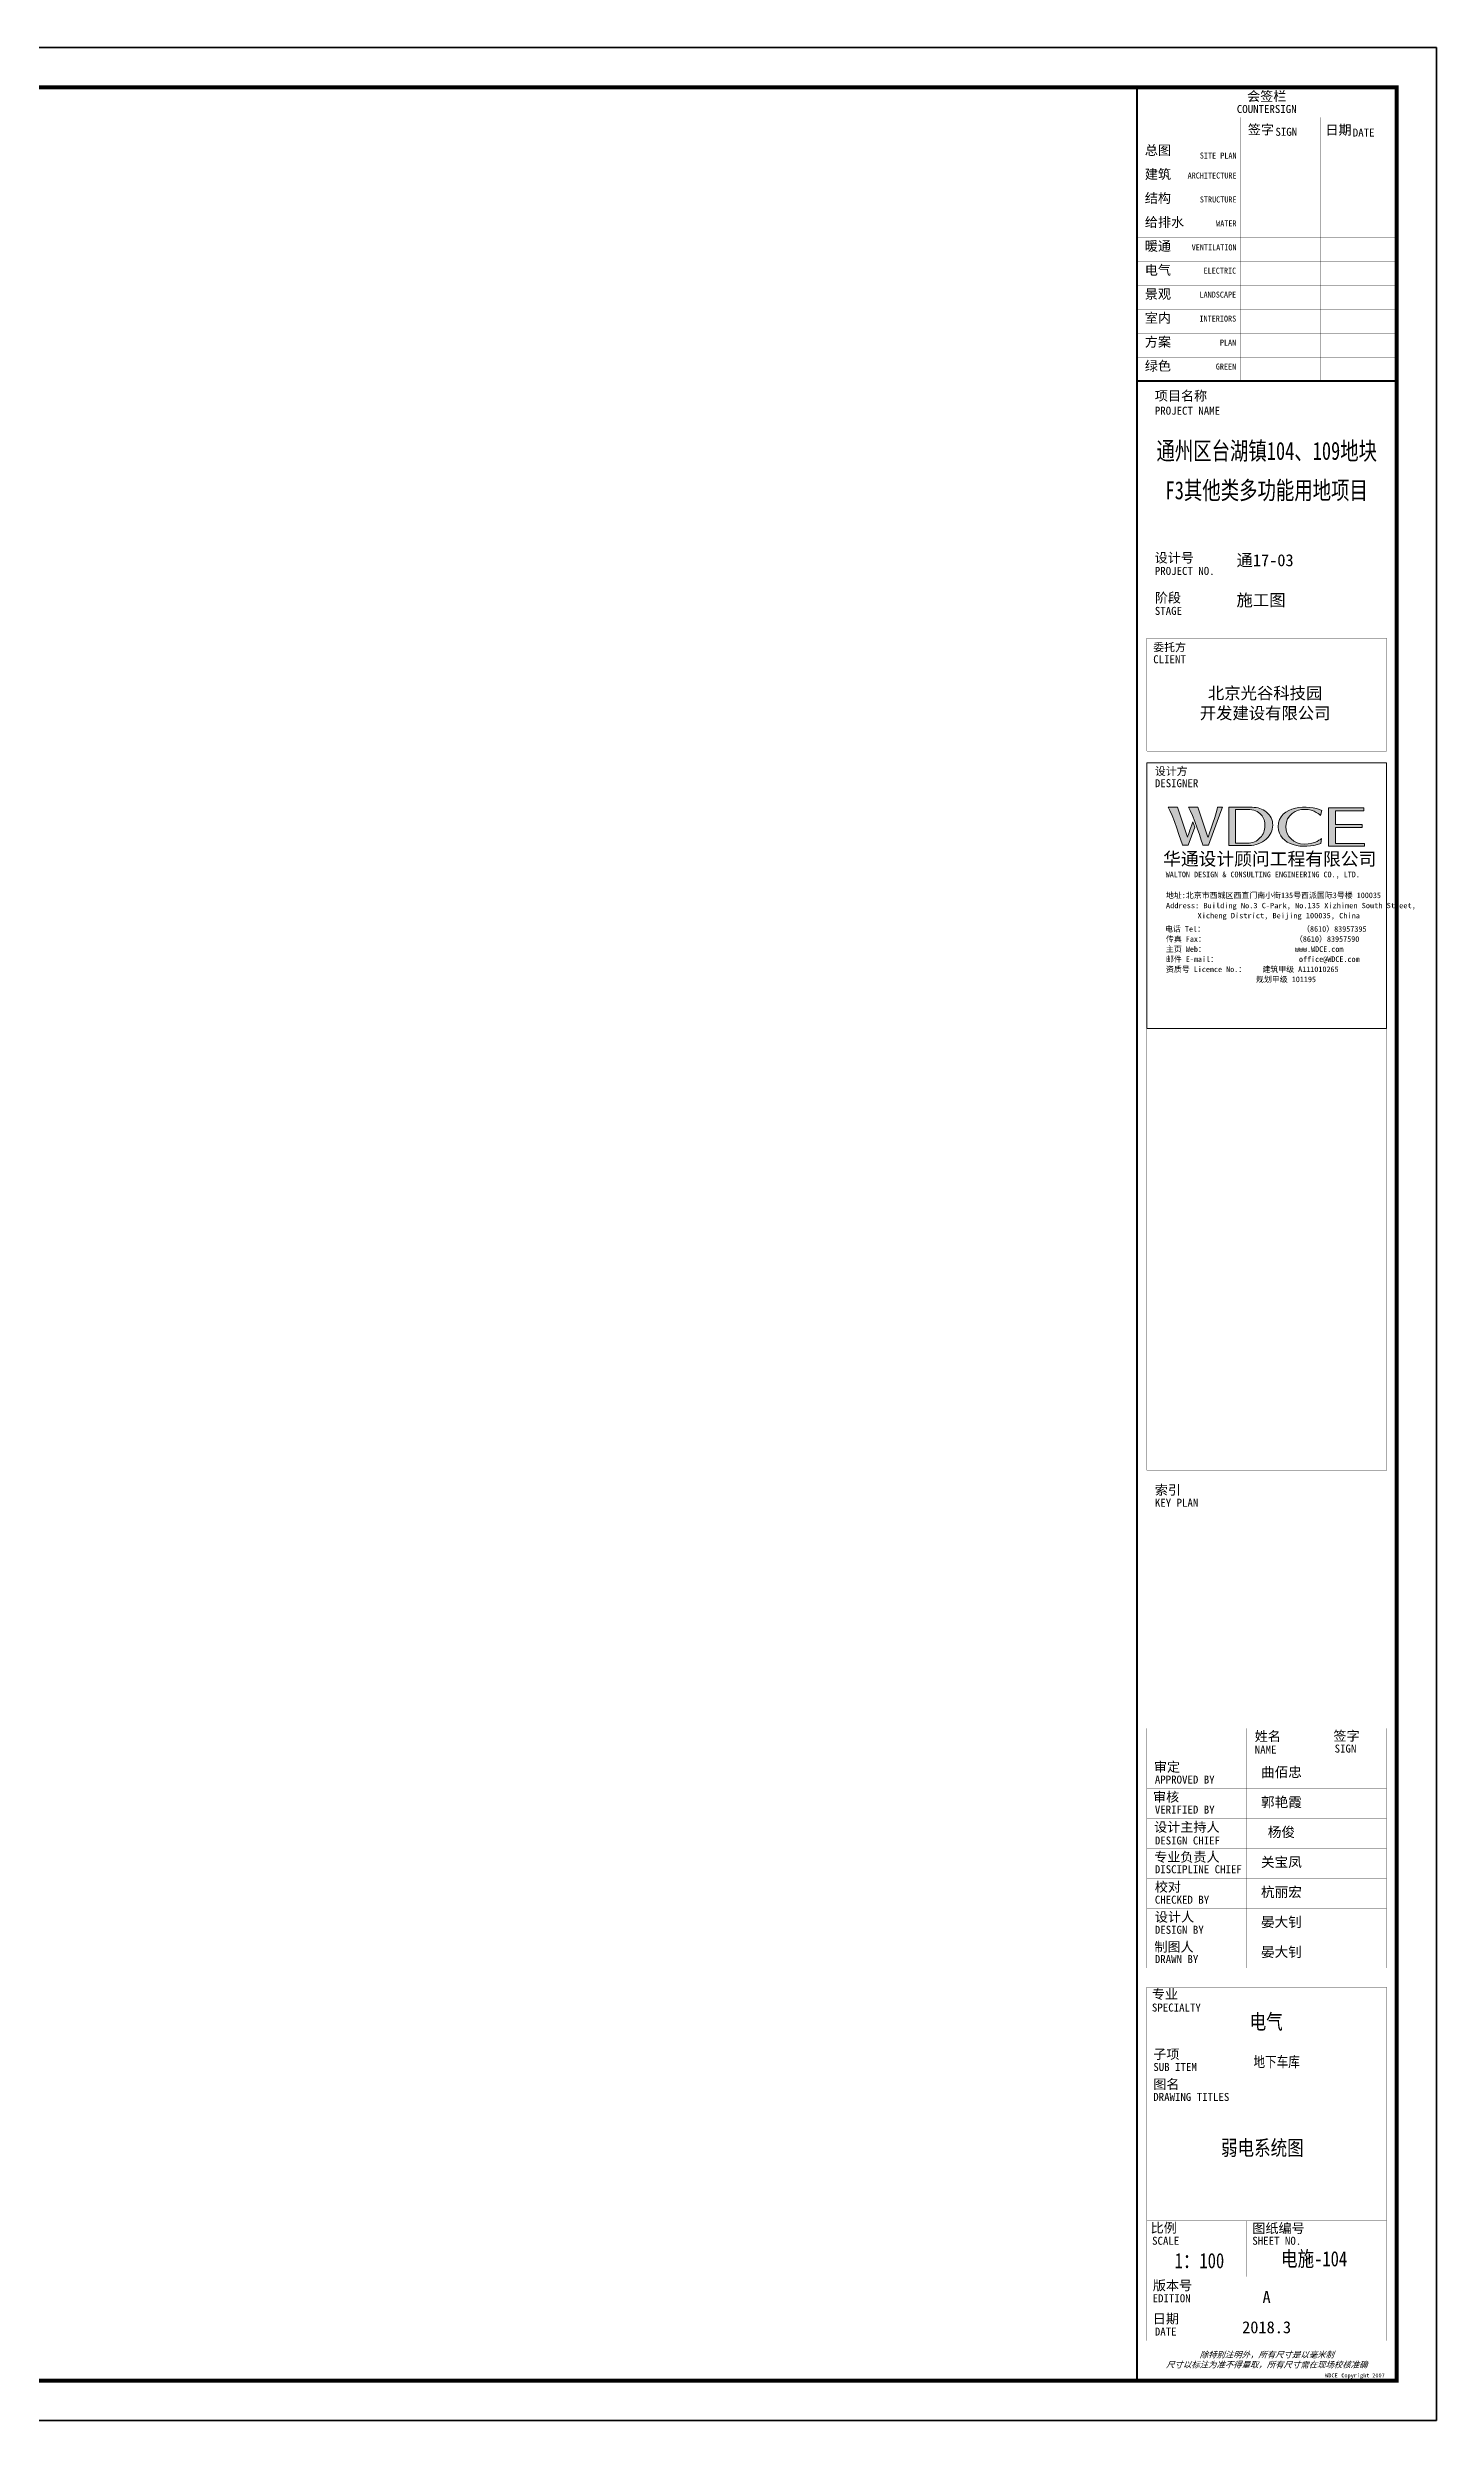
# Model space of a CAD drawing. Extents: x 169898 to 274998, y 61454 to 361069.
# Drawn here: x 240234 to 274998, y 61454 to 120854 of the extents above; entities that cross this region are included whole.
import ezdxf
from ezdxf.enums import TextEntityAlignment as Align

# ---------------------------------------------------------------- set-up
doc = ezdxf.new("R2010")
doc.units = 0
doc.header["$LTSCALE"] = 1000
doc.header["$MEASUREMENT"] = 0
doc.layers.get('0').update_dxf_attribs({"linetype": 'CONTINUOUS'})
doc.layers.get('Defpoints').update_dxf_attribs({"linetype": 'CONTINUOUS'})
for name, color, linetype in [('EQUIP-消防', 3, 'CONTINUOUS'), ('SHEET_TEXT', 7, 'CONTINUOUS'), ('TEL_TEXT', 3, 'CONTINUOUS'), ('TEL_TITLE', 7, 'CONTINUOUS')]:
    doc.layers.add(name, color=color, linetype=linetype)
doc.styles.add('H-图名', font='', dxfattribs={"width": 0.8, "height": 9})
doc.styles.add('hwxh', font='STXIHEI.TTF')
doc.styles.add('华文细黑', font='STXIHEI.TTF', dxfattribs={"height": 10})
doc.styles.get('H-图名').set_extended_font_data('SimSun')

# ---------------------------------------------------------------- blocks, each defined once
blk = doc.blocks.new('WDCE Copyright200X')
at = {"const_width": 0.016}
blk.add_lwpolyline([(-10.6, 1.26, 1), (-11.4, 1.26, 1)], format="xyb", close=True, dxfattribs=at)
at = {"style": '华文细黑'}
for s, p in [('WDCE ', (-11.46, 0.5)), ('     Copyright ', (-3.51, 0.5))]:
    blk.add_text(s, height=1, dxfattribs=at).set_placement(p, align=Align.BOTTOM_RIGHT)
blk.add_text('c', height=0.6, dxfattribs=at).set_placement((-11.04, 1.35), align=Align.MIDDLE_CENTER)
blk.add_attdef('200X', text='', height=1, dxfattribs=at).set_placement((-0.45, 0.5), align=Align.BOTTOM_RIGHT)
blk = doc.blocks.new('logo2')
h = blk.add_hatch(color=7)
h.paths.add_polyline_path([(19.02, -7.36), (15.84, -7.36), (15.84, -3.97), (18.97, -3.97), (18.97, -4.24), (16.46, -4.24), (16.46, -5.45), (18.81, -5.45), (18.81, -5.69), (16.47, -5.69), (16.47, -7.12), (19.02, -7.12)])
edge = h.paths.add_edge_path()
edge.add_spline(control_points=[(15.26, -4.21), (15.26, -4.21), (15.13, -4.65), (15.13, -4.65), (15.13, -4.65), (14.62, -4.1), (13.73, -4.1), (13.04, -4.1), (12.07, -4.54), (12.08, -5.62), (12.08, -6.49), (12.77, -7.16), (13.73, -7.17), (14.66, -7.17), (15.23, -6.68), (15.23, -6.68), (15.23, -6.68), (15.16, -7.11), (15.16, -7.11), (13.63, -7.7), (11.42, -7.29), (11.41, -5.64), (11.4, -3.72), (14.16, -3.66), (15.26, -4.21)], knot_values=[0, 0, 0, 0, 1, 1, 1, 2, 2, 2, 3, 3, 3, 4, 4, 4, 5, 5, 5, 6, 6, 6, 7, 7, 7, 8, 8, 8, 8], degree=3, periodic=0)
edge = h.paths.add_edge_path(flags=16)
edge.add_spline(control_points=[(10.23, -5.57), (10.23, -5.16), (10.12, -4.83), (9.9, -4.58), (9.63, -4.27), (9.23, -4.12), (8.69, -4.12), (8.69, -4.12), (7.64, -4.12), (7.64, -4.12), (7.64, -4.12), (7.64, -7.1), (7.64, -7.1), (7.64, -7.1), (8.66, -7.1), (8.66, -7.1), (9.13, -7.1), (9.52, -6.93), (9.82, -6.6), (10.09, -6.31), (10.23, -5.96), (10.23, -5.57)], knot_values=[0, 0, 0, 0, 1, 1, 1, 2, 2, 2, 3, 3, 3, 4, 4, 4, 5, 5, 5, 6, 6, 6, 7, 7, 7, 7], degree=3, periodic=0)
edge = h.paths.add_edge_path()
edge.add_spline(control_points=[(10.92, -5.51), (10.92, -5.96), (10.72, -6.37), (10.34, -6.72), (9.92, -7.1), (9.41, -7.29), (8.82, -7.29), (8.82, -7.29), (7.03, -7.29), (7.03, -7.29), (7.03, -7.29), (7.03, -3.92), (7.03, -3.92), (7.03, -3.92), (9.1, -3.92), (9.1, -3.92), (9.59, -3.92), (10.01, -4.06), (10.36, -4.34), (10.73, -4.64), (10.92, -5.03), (10.92, -5.51)], knot_values=[0, 0, 0, 0, 1, 1, 1, 2, 2, 2, 3, 3, 3, 4, 4, 4, 5, 5, 5, 6, 6, 6, 7, 7, 7, 7], degree=3, periodic=0)
at = {"lineweight": 0}
blk.add_lwpolyline([(19.02, -7.36), (15.84, -7.36), (15.84, -3.97), (18.97, -3.97), (18.97, -4.24), (16.46, -4.24), (16.46, -5.45), (18.81, -5.45), (18.81, -5.69), (16.47, -5.69), (16.47, -7.12), (19.02, -7.12), (19.02, -7.36)], dxfattribs=at)
for points, knots in [([(10.92, -5.51), (10.92, -5.96), (10.72, -6.37), (10.34, -6.72), (9.92, -7.1), (9.41, -7.29), (8.82, -7.29), (8.82, -7.29), (7.03, -7.29), (7.03, -7.29), (7.03, -7.29), (7.03, -3.92), (7.03, -3.92), (7.03, -3.92), (9.1, -3.92), (9.1, -3.92), (9.59, -3.92), (10.01, -4.06), (10.36, -4.34), (10.73, -4.64), (10.92, -5.03), (10.92, -5.51)], [0, 0, 0, 0, 1, 1, 1, 2, 2, 2, 3, 3, 3, 4, 4, 4, 5, 5, 5, 6, 6, 6, 7, 7, 7, 7]), ([(10.23, -5.57), (10.23, -5.16), (10.12, -4.83), (9.9, -4.58), (9.63, -4.27), (9.23, -4.12), (8.69, -4.12), (8.69, -4.12), (7.64, -4.12), (7.64, -4.12), (7.64, -4.12), (7.64, -7.1), (7.64, -7.1), (7.64, -7.1), (8.66, -7.1), (8.66, -7.1), (9.13, -7.1), (9.52, -6.93), (9.82, -6.6), (10.09, -6.31), (10.23, -5.96), (10.23, -5.57)], [0, 0, 0, 0, 1, 1, 1, 2, 2, 2, 3, 3, 3, 4, 4, 4, 5, 5, 5, 6, 6, 6, 7, 7, 7, 7]), ([(15.26, -4.21), (15.26, -4.21), (15.13, -4.65), (15.13, -4.65), (15.13, -4.65), (14.62, -4.1), (13.73, -4.1), (13.04, -4.1), (12.07, -4.54), (12.08, -5.62), (12.08, -6.49), (12.77, -7.16), (13.73, -7.17), (14.66, -7.17), (15.23, -6.68), (15.23, -6.68), (15.23, -6.68), (15.16, -7.11), (15.16, -7.11), (13.63, -7.7), (11.42, -7.29), (11.41, -5.64), (11.4, -3.72), (14.16, -3.66), (15.26, -4.21)], [0, 0, 0, 0, 1, 1, 1, 2, 2, 2, 3, 3, 3, 4, 4, 4, 5, 5, 5, 6, 6, 6, 7, 7, 7, 8, 8, 8, 8])]:
    blk.add_open_spline(points, degree=3, knots=knots, dxfattribs=at)
blk = doc.blocks.new('logo1')
h = blk.add_hatch(color=8)
edge = h.paths.add_edge_path()
edge.add_spline(control_points=[(3.86, -5.21), (3.63, -5.88), (3.39, -6.56), (3.39, -6.56), (3.39, -6.56), (2.5, -3.91), (2.5, -3.91), (2.5, -3.91), (1.8, -3.91), (1.69, -3.91), (2.02, -4.39), (2.95, -7.27), (2.95, -7.27), (2.95, -7.27), (3.44, -7.27), (3.44, -7.27), (3.44, -7.27), (4.03, -5.66), (4.03, -5.66), (4.03, -5.66), (3.86, -5.21), (3.86, -5.21)], knot_values=[0, 0, 0, 0, 1, 1, 1, 2, 2, 2, 3, 3, 3, 4, 4, 4, 5, 5, 5, 6, 6, 6, 7, 7, 7, 7], degree=3, periodic=0)
h = blk.add_hatch(color=7)
edge = h.paths.add_edge_path()
edge.add_spline(control_points=[(6.04, -3.91), (6.09, -4.1), (5.2, -6.56), (5.2, -6.56), (5.2, -6.56), (4.3, -3.91), (4.3, -3.91), (4.3, -3.91), (3.6, -3.91), (3.49, -3.91), (3.82, -4.39), (4.75, -7.27), (4.75, -7.27), (4.75, -7.27), (5.24, -7.27), (5.24, -7.27), (5.24, -7.27), (6.33, -4.3), (6.33, -4.3), (6.33, -4.3), (6.48, -3.91), (6.48, -3.91), (6.48, -3.91), (6.21, -3.91), (6.04, -3.91)], knot_values=[0, 0, 0, 0, 1, 1, 1, 2, 2, 2, 3, 3, 3, 4, 4, 4, 5, 5, 5, 6, 6, 6, 7, 7, 7, 8, 8, 8, 8], degree=3, periodic=0)
at = {"color": 8, "lineweight": 0}
blk.add_open_spline([(3.86, -5.21), (3.63, -5.88), (3.39, -6.56), (3.39, -6.56), (3.39, -6.56), (2.5, -3.91), (2.5, -3.91), (2.5, -3.91), (1.8, -3.91), (1.69, -3.91), (2.02, -4.39), (2.95, -7.27), (2.95, -7.27), (2.95, -7.27), (3.44, -7.27), (3.44, -7.27), (3.44, -7.27), (4.03, -5.66), (4.03, -5.66), (4.03, -5.66), (3.86, -5.21), (3.86, -5.21)], degree=3, knots=[0, 0, 0, 0, 1, 1, 1, 2, 2, 2, 3, 3, 3, 4, 4, 4, 5, 5, 5, 6, 6, 6, 7, 7, 7, 7], dxfattribs=at)
at = {"lineweight": 0}
blk.add_open_spline([(6.04, -3.91), (6.09, -4.1), (5.2, -6.56), (5.2, -6.56), (5.2, -6.56), (4.3, -3.91), (4.3, -3.91), (4.3, -3.91), (3.6, -3.91), (3.49, -3.91), (3.82, -4.39), (4.75, -7.27), (4.75, -7.27), (4.75, -7.27), (5.24, -7.27), (5.24, -7.27), (5.24, -7.27), (6.33, -4.3), (6.33, -4.3), (6.33, -4.3), (6.48, -3.91), (6.48, -3.91), (6.48, -3.91), (6.21, -3.91), (6.04, -3.91)], degree=3, knots=[0, 0, 0, 0, 1, 1, 1, 2, 2, 2, 3, 3, 3, 4, 4, 4, 5, 5, 5, 6, 6, 6, 7, 7, 7, 8, 8, 8, 8], dxfattribs=at)
blk.add_blockref('logo2', (0, 0))
blk = doc.blocks.new('时间-logo')
at = {"layer": 'Defpoints', "lineweight": 0}
blk.add_lwpolyline([(0, -23.46), (-21.17, -23.46), (-21.17, 0), (0, 0), (0, -23.46)], dxfattribs=at)
blk.add_blockref('logo1', (-20.97, 0))
at = {"style": 'hwxh'}
for s, height, p in [('华通设计顾问工程有限公司 ', 1.15, (-19.73, -9.05)), ('WALTON DESIGN & CONSULTING ENGINEERING CO., LTD.', 0.5, (-19.5, -10.1)), ('Address: Building No.3 C-Park, No.135 Xizhimen South Street, ', 0.47, (-19.48, -12.83)), ('地址:北京市西城区西直门南小街135号西派国际3号楼 100035', 0.5, (-19.48, -11.94)), ('电话 Tel：                        （8610）83957395 ', 0.5, (-19.56, -14.91)), ('Xicheng District, Beijing 100035, China ', 0.47, (-16.69, -13.72)), ('传真 Fax：                      （8610）83957590 ', 0.5, (-19.48, -15.8)), ('主页 Web：                      www.WDCE.com ', 0.5, (-19.48, -16.69)), ('资质号 Licence No.：    建筑甲级 A111010265 ', 0.5, (-19.48, -18.47)), ('邮件 E-mail：                    office@WDCE.com ', 0.5, (-19.48, -17.58)), ('   规划甲级 101195', 0.5, (-12.6, -19.36))]:
    blk.add_text(s, height=height, dxfattribs=at).set_placement(p)
blk = doc.blocks.new('ASDFG AERG ERTY G')
at = {"layer": 'EQUIP-消防'}
blk.add_lwpolyline([(-18550, 46500), (65550, 46500), (65550, -12900), (-18550, -12900)], close=True, dxfattribs=at)

msp = doc.modelspace()

# ---------------------------------------------------------------- linework, layer by layer
at = {"const_width": 50}
for points in [[(267498, 119854), (267498, 112504), (273998, 112504), (273998, 119854)], [(267498, 62454), (273998, 62454), (273998, 112504), (267498, 112504)]]:
    msp.add_lwpolyline(points, close=True, dxfattribs=at)
at = {"const_width": 5}
for points in [[(267498, 119104), (273998, 119104)], [(270084, 119104), (270084, 112504)], [(272088, 119104), (272088, 112504)], [(267498, 118504), (273998, 118504)], [(267498, 117904), (273998, 117904)], [(267498, 117304), (273998, 117304)], [(267498, 116704), (273998, 116704)], [(267498, 116104), (273998, 116104)], [(267498, 115504), (273998, 115504)], [(267498, 114904), (273998, 114904)], [(267498, 114304), (273998, 114304)], [(267498, 113704), (273998, 113704)], [(267498, 113704), (273998, 113704)], [(267498, 113104), (273998, 113104)], [(267498, 112504), (273998, 112504)], [(267748, 107541), (273748, 107541)], [(267748, 106541), (273748, 106541)], [(273748, 103240), (273748, 106066), (267748, 106066), (267748, 103240)], [(267748, 103240), (273748, 103240)], [(267748, 102946), (267748, 85237)], [(267748, 102946), (273748, 102946)], [(267748, 85237), (273748, 85237), (273748, 102946)], [(268248, 96290), (273248, 96290)], [(268248, 91337), (273248, 91337)], [(268248, 85940), (273248, 85940)], [(267748, 85237), (273748, 85237)], [(267748, 84228), (273748, 84228)], [(267748, 72781), (273748, 72781), (273748, 78781), (267748, 78781), (267748, 72781)], [(270248, 78781), (270248, 72781)], [(271998, 78781), (271998, 72781)], [(267748, 78031), (273748, 78031)], [(267748, 77281), (273748, 77281)], [(267748, 76531), (273748, 76531)], [(267748, 75781), (273748, 75781)], [(267748, 75031), (273748, 75031)], [(267748, 74281), (273748, 74281)], [(267748, 73531), (273748, 73531)], [(267748, 72304), (273748, 72304), (273748, 63454), (267748, 63454), (267748, 72304)], [(267748, 70804), (273748, 70804)], [(267748, 70054), (273748, 70054)], [(267748, 66454), (273748, 66454)], [(270248, 66454), (270248, 65054)], [(267748, 65054), (273748, 65054)], [(267748, 64254), (273748, 64254)]]:
    msp.add_lwpolyline(points, dxfattribs=at)
at = {"layer": 'TEL_TITLE', "color": 6}
msp.add_lwpolyline([(190898, 61454), (274998, 61454), (274998, 120854), (190898, 120854)], close=True, dxfattribs=at)
at = {"layer": 'TEL_TITLE', "color": 6, "const_width": 100}
msp.add_lwpolyline([(193398, 62454), (273998, 62454), (273998, 119854), (193398, 119854)], close=True, dxfattribs=at)

# ---------------------------------------------------------------- block references
at = {"ltscale": 0.001, "xscale": 283.4689937531525, "yscale": 283.4689937531525, "zscale": 283.4689937531525}
msp.add_blockref('时间-logo', (273748, 102946), dxfattribs=at)
at = {"xscale": 100, "yscale": 100, "zscale": 100}
msp.add_blockref('WDCE Copyright200X', (273748, 62454), dxfattribs=at).add_auto_attribs({'200X': '2007'})
at = {"layer": 'EQUIP-消防'}
msp.add_blockref('ASDFG AERG ERTY G', (209448, 74354), dxfattribs=at)

# ---------------------------------------------------------------- texts
at = {"style": '华文细黑'}
for s, height, p in [('COUNTERSIGN', 200, (270748, 119414)), ('会签栏', 240, (270748, 119754))]:
    msp.add_text(s, height=height, dxfattribs=at).set_placement(p, align=Align.TOP_CENTER)
for s, height, p in [('签字', 240, (270276, 118918)), ('SIGN', 200, (270966, 118843)), ('日期', 240, (272219, 118912)), ('DATE', 200, (272902, 118824)), ('总图', 240, (267698, 118404)), ('建筑', 240, (267698, 117804)), ('结构', 240, (267698, 117204)), ('给排水', 240, (267698, 116604)), ('暖通', 240, (267698, 116004)), ('电气', 240, (267698, 115404)), ('景观', 240, (267698, 114804)), ('室内', 240, (267698, 114204)), ('方案', 240, (267698, 113604)), ('绿色', 240, (267698, 113004)), ('项目名称', 240, (267948, 112255)), ('PROJECT NAME', 200, (267948, 111862)), ('设计号', 240, (267944, 108202)), ('PROJECT NO.', 200, (267948, 107851)), ('阶段', 240, (267948, 107201)), ('STAGE', 200, (267948, 106851)), ('委托方', 200, (267908, 105940)), ('CLIENT', 200, (267908, 105640)), ('设计方', 200, (267948, 102838)), ('DESIGNER', 200, (267948, 102538)), ('KEY PLAN', 200, (267948, 84528)), ('索引', 240, (267948, 84868)), ('姓名', 240, (270448, 78702)), ('签字', 240, (272417, 78711)), ('审定', 240, (267925, 77935)), ('NAME', 200, (270448, 78350)), ('SIGN', 200, (272448, 78374)), ('审核', 240, (267903, 77184)), ('APPROVED BY', 200, (267948, 77598)), ('VERIFIED BY', 200, (267948, 76846)), ('设计主持人', 240, (267930, 76431)), ('DESIGN CHIEF', 200, (267948, 76073)), ('专业负责人', 240, (267931, 75681)), ('校对', 240, (267948, 74931)), ('DISCIPLINE CHIEF', 200, (267948, 75353)), ('CHECKED BY', 200, (267948, 74591)), ('设计人', 240, (267948, 74181)), ('DESIGN BY', 200, (267948, 73838)), ('制图人', 240, (267937, 73431)), ('DRAWN BY', 200, (267948, 73104)), ('SPECIALTY', 200, (267875, 71892)), ('专业', 240, (267875, 72247)), ('子项', 240, (267910, 70746)), ('SUB ITEM', 200, (267910, 70404)), ('DRAWING TITLES', 200, (267908, 69654)), ('图名', 240, (267908, 69995)), ('比例', 240, (267843, 66396)), ('SCALE', 200, (267879, 66054)), ('SHEET NO.', 200, (270388, 66054)), ('图纸编号', 240, (270388, 66387)), ('版本号', 240, (267898, 64957)), ('EDITION', 200, (267892, 64615)), ('日期', 240, (267898, 64123)), ('DATE', 200, (267948, 63781))]:
    msp.add_text(s, height=height, dxfattribs=at).set_placement(p, align=Align.TOP_LEFT)
for s, p in [('SITE PLAN', (269993, 118224)), ('ARCHITECTURE', (269993, 117724)), ('STRUCTURE', (269993, 117124)), ('WATER', (269993, 116524)), ('VENTILATION', (269993, 115924)), ('ELECTRIC', (269984, 115343)), ('LANDSCAPE', (269984, 114743)), ('INTERIORS', (269984, 114143)), ('PLAN', (269984, 113543)), ('GREEN', (269984, 112943))]:
    msp.add_text(s, height=150, dxfattribs=at).set_placement(p, align=Align.TOP_RIGHT)
at = {"color": 4, "style": '华文细黑', "width": 0.75}
for s, p in [('通州区台湖镇104、109地块', (270748, 110532)), ('F3其他类多功能用地项目', (270748, 109545))]:
    msp.add_text(s, height=450, dxfattribs=at).set_placement(p, align=Align.CENTER)
at = {"color": 4, "style": '华文细黑'}
for s, p in [('A', (270745, 64395)), ('2018.3', (270745, 63639))]:
    msp.add_text(s, height=300, dxfattribs=at).set_placement(p, align=Align.CENTER)
at = {"style": '华文细黑', "oblique": 20}
for s, p in [('除特别注明外，所有尺寸是以毫米制', (270748, 63104)), ('尺寸以标注为准不得量取，所有尺寸需在现场校核准确', (270748, 62854))]:
    msp.add_text(s, height=150, dxfattribs=at).set_placement(p, align=Align.MIDDLE_CENTER)
at = {"color": 4, "ltscale": 0.001, "char_height": 300, "width": 5848.95, "style": '华文细黑'}
for s, insert, attachment_point in [('通17-03', (269992, 108005), 4), ('施工图', (269992, 107005), 4), ('北京光谷科技园\\P开发建设有限公司', (270708, 104425), 5)]:
    msp.add_mtext(s, dxfattribs=dict(at, insert=insert, attachment_point=attachment_point))
at = {"layer": 'SHEET_TEXT', "style": '华文细黑'}
for tag, p in [('曲佰忠', (271116, 77809)), ('郭艳霞', (271116, 77059)), ('杨俊', (271116, 76309)), ('关宝凤', (271116, 75559)), ('杭丽宏', (271116, 74809)), ('晏大钊', (271116, 74059)), ('晏大钊', (271116, 73309))]:
    msp.add_attdef(tag, text='', height=250, dxfattribs=at).set_placement(p, align=Align.TOP_CENTER)
at = {"layer": 'TEL_TEXT', "style": 'H-图名', "width": 0.8}
for s, height, p in [('电气', 379.7, (270321, 71249)), ('地下车库', 265.8, (270417, 70301)), ('弱电系统图', 379.7, (269603, 68090)), ('1：100', 379.7, (268443, 65267)), ('电施-104', 379.7, (271106, 65314))]:
    msp.add_text(s, height=height, dxfattribs=at).set_placement(p)

doc.saveas('drawing.dxf')
